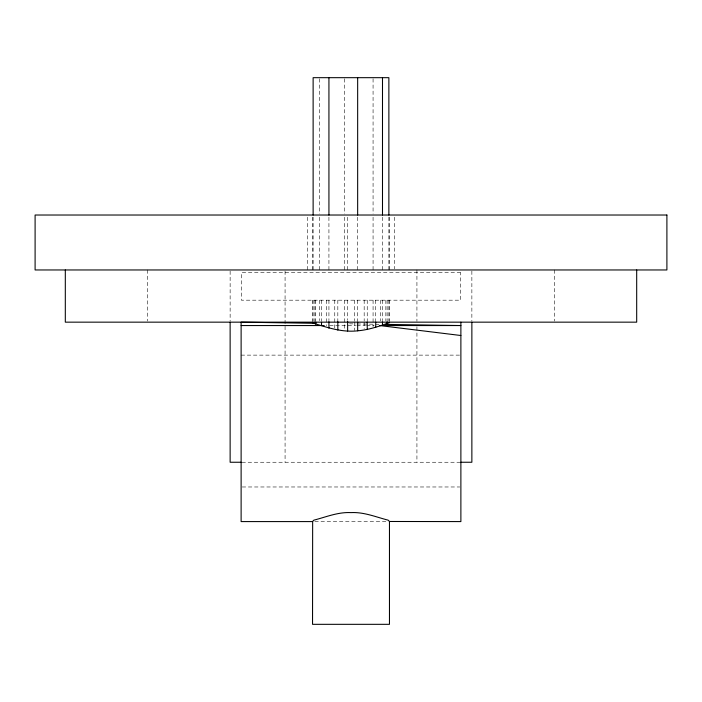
<?xml version="1.0" encoding="UTF-8"?>
<svg xmlns="http://www.w3.org/2000/svg" width="702" height="702" viewBox="0 0 702 702"><rect width="100%" height="100%" fill="white"/><g stroke="black" fill="none" stroke-linecap="round" stroke-linejoin="round"><path stroke-width="0.53" stroke-dasharray="3.51 2.63" d="M329.659 325.552L355.73 325.552M356.818 325.552L365.514 325.552M366.593 325.552L374.201 325.552M241.119 355.124L459.784 355.124M241.979 462.249L460.021 462.249M242.216 486.977L459.784 486.977M314.838 521.586L387.162 521.586M349.499 323.833L356.037 323.938M357.125 323.947L374.578 324.219M375.667 324.236L378.94 324.289M554.273 269.963L554.273 321.068M471.867 271.06L471.867 321.314M416.927 269.963L416.927 321.314M416.927 326.781L416.927 462.249M394.691 217.181L394.691 268.884M389.312 217.199L389.312 270.533M389.312 300.184L389.312 321.613M388.873 217.199L388.873 270.533M388.873 300.184L388.873 320.788M387.135 300.184L387.135 320.726M385.863 300.184L385.863 320.937M382.493 217.199L382.493 270.533M382.493 300.184L382.493 320.805M380.475 300.184L380.475 320.954M375.71 300.184L375.71 320.814M373.069 78.764L373.069 213.934M373.069 217.199L373.069 270.533M373.069 300.184L373.069 326.597M367.234 300.184L367.234 320.858M364.171 300.184L364.171 320.867M364.171 321.955L364.171 328.483M357.66 217.199L357.66 270.533M357.66 300.184L357.66 320.963M354.37 300.184L354.37 320.735M354.37 321.823L354.37 330.475M347.63 217.199L347.63 270.533M347.63 300.184L347.63 320.366M344.34 78.764L344.34 213.934M344.34 217.199L344.34 270.533M344.34 300.184L344.34 329.22M337.829 300.184L337.829 321.542M334.766 300.184L334.766 327.983M328.931 217.199L328.931 270.533M328.931 300.184L328.931 320.63M326.29 300.184L326.29 325.754M321.525 300.184L321.525 321.27M319.507 78.764L319.507 213.934M319.507 217.199L319.507 270.533M319.507 300.184L319.507 320.665M315.733 300.184L315.733 320.928M314.865 300.184L314.865 321.665M313.127 217.199L313.127 270.533M313.127 300.184L313.127 320.928M312.688 217.199L312.688 270.533M312.688 300.184L312.688 321.455M307.309 217.181L307.309 269.963M285.073 271.051L285.073 462.249M230.133 271.06L230.133 321.314M147.727 269.963L147.727 321.068M460.644 272.709L241.356 272.709L241.356 300.184L460.644 300.184L460.644 272.709"/><path stroke-width="1.05" d="M312.539 521.481L313.855 520.164C326.088 517.023 337.995 511.933 351 512.609C364.005 511.933 375.912 517.023 388.145 520.164L389.461 521.481L389.461 624.324L312.539 624.324L312.653 521.586L241.119 521.586L241.119 322.157L315.689 323.306M389.461 521.481L460.881 521.586L460.881 322.157M312.811 322.157L313.127 323.113C327.518 327.588 342.225 332.599 357.66 330.809C368.629 329.905 379.159 326.298 389.312 322.683M241.119 325.552L324.227 325.552M241.076 462.249L230.133 462.249L230.133 322.411M460.924 462.249L471.867 462.249L471.867 322.411M385.486 324.385L460.881 325.552L379.633 325.552L460.881 335.512M636.688 269.963L636.688 322.157L65.312 322.157L65.312 269.963M388.873 215.023L388.873 77.676L313.127 77.676L313.127 215.023M387.135 321.806L387.135 323.973M382.493 77.676L382.493 215.023M382.493 321.885L382.493 325.14M375.71 321.902L375.71 327.325M367.234 321.946L367.234 329.563M357.66 77.676L357.66 215.023M357.66 322.06L357.66 330.809M347.63 321.428L347.63 330.993M337.829 321.542L337.829 330.089M328.931 77.676L328.931 215.023M328.931 321.709L328.931 328.167M321.525 322.323L321.525 325.491M315.733 322.025L315.733 324.21M666.9 215.023L35.1 215.023L35.1 269.963L666.9 269.963L666.9 215.023"/></g></svg>
